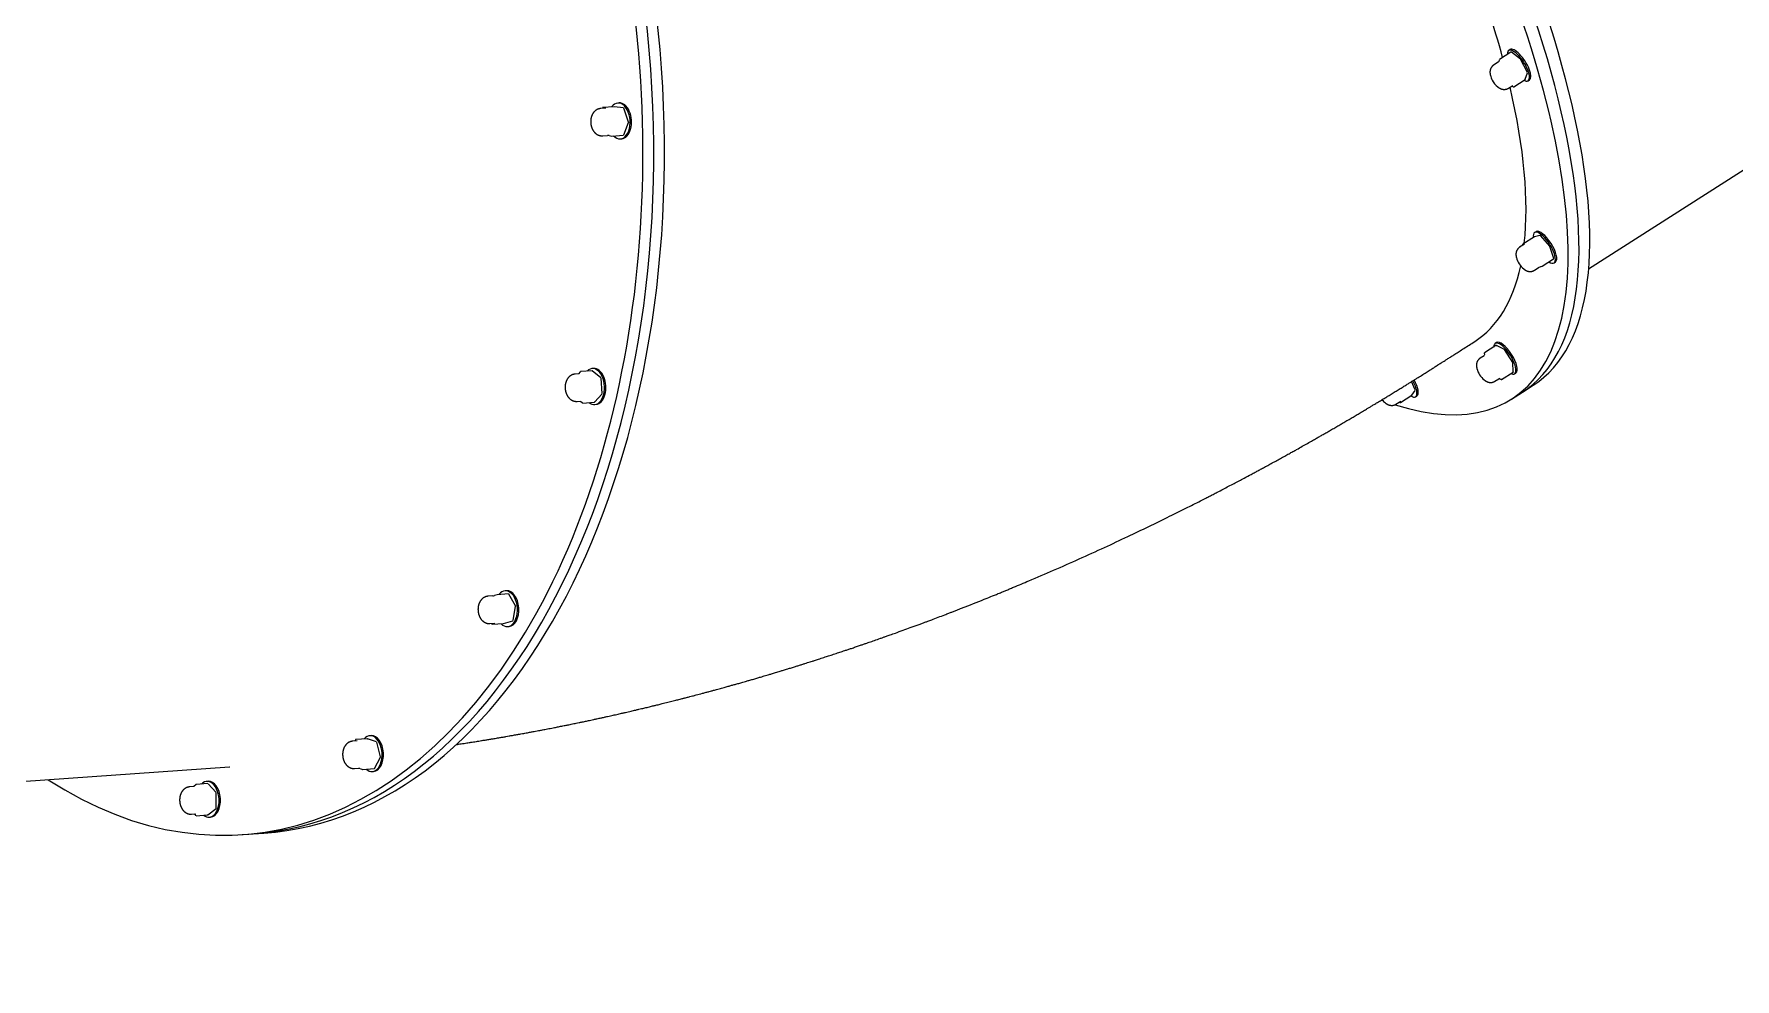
# Model space of a CAD drawing. Header units: millimetres. Extents: x 246416442 to 246896683, y 7418963194 to 7419503218.
# Drawn here: x 246838458 to 246839453, y 7419442888 to 7419443440 of the extents above; entities that cross this region are included whole.
import ezdxf
from ezdxf.lldxf.tags import DXFTag

# ---------------------------------------------------------------- set-up
doc = ezdxf.new("R2010")
doc.units = ezdxf.units.MM
doc.layers.add('L-Hatch Boundary', color=1, linetype='Continuous')
doc.layers.add('L-X-E-PLAY', color=9, linetype='Continuous')
doc.layers.add('L-SUB-SOIL DRAINAGE', color=170, linetype='SUBSOIL', lineweight=20)
doc.styles.get("Standard").update_dxf_attribs({"font": 'arial.ttf'})
tags = doc.linetypes.add('SUBSOIL', pattern='A,12.7,-5.08,["SSD",Standard,S=2.54,R=0,X=-2.54,Y=-1.27],-6.35', length=24.13).pattern_tags.tags
tags[6] = DXFTag(74, 10)

# ---------------------------------------------------------------- blocks, each defined once
blk = doc.blocks.new('Kubus Triple - Moduplay')
at = {"layer": 'L-X-E-PLAY', "lineweight": 25}
for p, q in [((-137852.89, -699450.94), (-137855.75, -699450.65)), ((-137854.8, -699450.38), (-137855, -699450.72)), ((-137847.88, -699450.94), (-137854.56, -699450.26)), ((-137842.53, -699452.62), (-137847.83, -699450.95)), ((-137844.58, -699449.26), (-137845.37, -699449.18)), ((-137841.08, -699461.24), (-137842.36, -699452.82)), ((-137845.13, -699468.16), (-137841.11, -699461.41)), ((-137857.35, -699466.57), (-137854.49, -699466.85)), ((-137853.58, -699467.13), (-137852.1, -699467.6)), ((-137852.05, -699467.61), (-137845.37, -699468.28)), ((-137847.48, -699470.08), (-137846.69, -699470.16)), ((-137302.44, -699641.2), (-136949.26, -699492.79)), ((-137333.13, -699511.87), (-137333.64, -699512.8)), ((-137325.68, -699508.68), (-137333.01, -699511.76)), ((-137325.92, -699507.07), (-137326.78, -699507.44)), ((-137320.89, -699513.59), (-137325.4, -699508.74)), ((-137334.1, -699513.22), (-137336.91, -699514.4)), ((-137318.19, -699521.99), (-137320.84, -699513.69)), ((-137320.06, -699525.63), (-137318.2, -699522.18)), ((-137330.71, -699529.16), (-137327.9, -699527.97)), ((-137328.35, -699528.16), (-137327.79, -699528.76)), ((-137327.51, -699528.82), (-137320.18, -699525.74)), ((-137318.65, -699526.8), (-137317.78, -699526.43)), ((-137894.64, -699601.42), (-137896.9, -699601.19)), ((-137893.74, -699600.37), (-137895.03, -699601.38)), ((-137886.87, -699601), (-137893.56, -699600.32)), ((-137882.42, -699605.98), (-137886.71, -699601.08)), ((-137885.74, -699599.8), (-137886.52, -699599.73)), ((-137883.24, -699615.07), (-137882.36, -699606.17)), ((-137898.5, -699617.11), (-137896.25, -699617.34)), ((-137896.62, -699617.3), (-137895.52, -699618.55)), ((-137895.36, -699618.63), (-137888.67, -699619.31)), ((-137888.63, -699620.62), (-137887.85, -699620.7)), ((-137888.5, -699619.26), (-137883.33, -699615.24)), ((-137336.89, -699620.62), (-137340.04, -699621.95)), ((-137337.98, -699620.78), (-137337.94, -699621.07)), ((-137330.5, -699617.44), (-137337.83, -699620.52)), ((-137327.13, -699617.15), (-137330.42, -699617.42)), ((-137329.05, -699614.62), (-137329.91, -699614.98)), ((-137322.55, -699624.35), (-137326.89, -699617.26)), ((-137328.95, -699635.14), (-137321.62, -699632.06)), ((-137321.47, -699631.8), (-137322.52, -699624.44)), ((-137333.84, -699636.7), (-137330.69, -699635.37)), ((-137329.95, -699635.24), (-137329.03, -699635.16)), ((-137321.78, -699634.34), (-137320.91, -699633.98)), ((-137371.35, -699680.95), (-137373.83, -699681.99)), ((-137370.94, -699679.61), (-137371.06, -699680.49)), ((-137363.46, -699676.33), (-137370.79, -699679.41)), ((-137362.84, -699674.66), (-137363.7, -699675.02)), ((-137358.98, -699679.29), (-137363.22, -699676.36)), ((-137355.38, -699687.63), (-137358.9, -699679.4)), ((-137414.38, -699693.82), (-137415.74, -699688.67)), ((-137356.09, -699693.05), (-137355.37, -699687.76)), ((-137426.93, -699700.13), (-137423.83, -699698.83)), ((-137424.77, -699699.22), (-137424.52, -699699.54)), ((-137424.23, -699699.62), (-137416.9, -699696.54)), ((-137416.82, -699696.48), (-137414.44, -699694.06)), ((-137414.86, -699697.77), (-137414, -699697.41)), ((-137367.63, -699696.74), (-137365.15, -699695.7)), ((-137364.55, -699695.79), (-137363.81, -699696.31)), ((-137363.57, -699696.33), (-137356.24, -699693.25)), ((-137355.56, -699694.38), (-137354.7, -699694.02)), ((-137359.77, -699708.68), (-137352.87, -699705.78)), ((-137352.87, -699705.78), (-137345.98, -699702.88)), ((-137966.34, -699720.89), (-137969.18, -699720.6)), ((-137963.88, -699720.61), (-137965.41, -699720.79)), ((-137957.14, -699721.28), (-137963.82, -699720.61)), ((-137958.02, -699719.21), (-137958.81, -699719.13)), ((-137954.3, -699728.82), (-137956.93, -699721.45)), ((-137957.2, -699737.02), (-137954.3, -699728.99)), ((-137970.79, -699736.52), (-137967.95, -699736.81)), ((-137970.02, -699736.6), (-137969.88, -699737)), ((-137969.67, -699737.17), (-137962.98, -699737.84)), ((-137962.92, -699737.84), (-137957.4, -699737.19)), ((-137960.92, -699740.03), (-137960.13, -699740.11)), ((-138400.84, -699766.47), (-138135.21, -699793.3)), ((-138058.99, -699790.96), (-138061.59, -699790.7)), ((-138059.92, -699790.1), (-138060.46, -699790.81)), ((-138053.01, -699790.68), (-138059.7, -699790)), ((-138047.87, -699793.5), (-138052.92, -699790.71)), ((-138050.43, -699789.31), (-138051.22, -699789.23)), ((-138157.71, -699801.05), (-138160.07, -699800.81)), ((-138156.17, -699800.11), (-138157.67, -699800.93)), ((-138149.34, -699800.76), (-138156.02, -699800.09)), ((-138148.91, -699799.43), (-138149.69, -699799.35)), ((-138145.36, -699806.7), (-138149.15, -699800.87)), ((-138047.18, -699802.44), (-138047.74, -699793.71)), ((-138146.9, -699815.64), (-138145.32, -699806.88)), ((-138063.2, -699806.62), (-138060.6, -699806.88)), ((-138060.11, -699807.16), (-138058.71, -699807.94)), ((-138058.61, -699807.97), (-138051.93, -699808.64)), ((-138053.33, -699810.13), (-138052.54, -699810.21)), ((-138051.7, -699808.54), (-138047.23, -699802.61)), ((-138161.67, -699816.73), (-138159.32, -699816.97)), ((-138160.14, -699816.88), (-138159.42, -699818)), ((-138159.23, -699818.11), (-138152.55, -699818.78)), ((-138152.4, -699818.76), (-138147.03, -699815.82)), ((-138151.8, -699820.24), (-138151.02, -699820.32)), ((-138134.51, -699833.57), (-138128.22, -699834.21)), ((-138128.22, -699834.21), (-138121.92, -699834.85))]:
    blk.add_line(p, q, dxfattribs=at)
for centre, radius, start, end in [((-137854.59, -699450.51), 0.25, 84.23152, 149.26861), ((-137847.9, -699451.19), 0.25, 72.50876, 84.23152), ((-137842.61, -699452.85), 0.25, 8.63884, 72.50876), ((-137841.33, -699461.28), 0.25, 329.26861, 8.63884), ((-137862.7, -699496.89), 31.12, 72.95984, 74.84334), ((-137852.03, -699467.36), 0.25, 252.50876, 264.23152), ((-137845.34, -699468.03), 0.25, 264.23152, 329.26861), ((-137334.47, -699512.35), 0.943, 292.8301, 331.96246), ((-137332.91, -699511.99), 0.25, 112.79235, 151.70611), ((-137325.58, -699508.91), 0.25, 42.85554, 112.79235), ((-137327.2, -699519), 12.65, 184.22817, 197.72858), ((-137327.2, -699519), 12.65, 197.72858, 221.35653), ((-137321.08, -699513.76), 0.25, 17.72858, 42.85554), ((-137318.42, -699522.06), 0.25, 331.70611, 17.72858), ((-137327.61, -699528.59), 0.25, 222.85554, 292.79235), ((-137320.28, -699525.51), 0.25, 292.79235, 331.70611), ((-137895.44, -699607.48), 6.11, 82.47613, 82.53484), ((-137893.58, -699600.57), 0.25, 84.23152, 127.84236), ((-137886.9, -699601.25), 0.25, 41.21599, 84.23152), ((-137882.61, -699606.14), 0.25, 354.38968, 41.21599), ((-137895.33, -699618.38), 0.25, 221.21599, 264.23152), ((-137888.65, -699619.06), 0.25, 264.23152, 307.84236), ((-137883.49, -699615.05), 0.25, 307.84236, 354.38968), ((-137337.73, -699620.75), 0.25, 112.79235, 188.09549), ((-137330.4, -699617.67), 0.25, 94.74855, 112.79235), ((-137327.11, -699617.4), 0.25, 31.50318, 94.74855), ((-137330.33, -699626.54), 12.65, 184.22817, 221.35653), ((-137322.77, -699624.48), 0.25, 8.09549, 31.50318), ((-137321.72, -699631.83), 0.25, 292.79235, 8.09549), ((-137330.41, -699636.02), 0.703, 99.41286, 113.51055), ((-137329.2, -699642.24), 7.04, 96.07407, 100.84832), ((-137329.05, -699634.91), 0.25, 274.74855, 292.79235), ((-137371.7, -699680.4), 0.644, 301.91885, 352.25008), ((-137370.15, -699684.32), 3.58, 109.65183, 109.73253), ((-137370.69, -699679.64), 0.25, 112.79235, 172.24975), ((-137363.36, -699676.56), 0.25, 55.24834, 112.79235), ((-137359.13, -699679.5), 0.25, 23.12114, 55.24834), ((-137364.11, -699686.58), 12.65, 184.22817, 221.35653), ((-137355.61, -699687.73), 0.25, 352.24975, 23.12114), ((-137423.41, -699689.98), 12.65, 209.20563, 221.35653), ((-137424.33, -699699.39), 0.25, 218.46238, 292.79235), ((-137424.93, -699696.27), 2.79, 293.184, 293.26463), ((-137416.99, -699696.31), 0.25, 292.79235, 315.53445), ((-137414.62, -699693.88), 0.25, 315.53445, 14.83571), ((-137364.95, -699696.37), 0.7, 54.65231, 107.01123), ((-137360.43, -699689.79), 7.27, 235.53543, 235.61978), ((-137363.66, -699696.1), 0.25, 235.24834, 292.79235), ((-137356.33, -699693.02), 0.25, 292.79235, 352.24975), ((-137968.62, -699691.64), 29.32, 274.33413, 276.28064), ((-137963.85, -699720.85), 0.25, 84.23152, 96.77438), ((-137957.16, -699721.53), 0.25, 19.60606, 84.23152), ((-137954.53, -699728.91), 0.25, 340.17238, 19.60606), ((-137969.64, -699736.92), 0.25, 199.60606, 264.23152), ((-137962.95, -699737.59), 0.25, 264.23152, 276.77438), ((-137957.43, -699736.94), 0.25, 276.77438, 340.17238), ((-138059.72, -699790.25), 0.25, 84.23152, 142.97891), ((-138053.04, -699790.92), 0.25, 60.97926, 84.23152), ((-138160.98, -699794.78), 6.99, 296.49199, 298.30042), ((-138156.05, -699800.33), 0.25, 84.23152, 118.64449), ((-138149.36, -699801.01), 0.25, 33.08471, 84.23152), ((-138047.99, -699793.72), 0.25, 3.715, 60.97926), ((-138145.57, -699806.84), 0.25, 349.78206, 33.08471), ((-138066.33, -699818.63), 13.04, 61.55848, 64.34633), ((-138058.59, -699807.72), 0.25, 240.97926, 264.23152), ((-138051.9, -699808.39), 0.25, 264.23152, 322.97891), ((-138047.43, -699802.46), 0.25, 322.97891, 3.715), ((-138159.21, -699817.86), 0.25, 213.08471, 264.23152), ((-138158.73, -699811.98), 5.02, 263.2414, 263.35155), ((-138152.52, -699818.54), 0.25, 264.23152, 298.64449), ((-138147.15, -699815.6), 0.25, 298.64449, 349.78206)]:
    blk.add_arc(centre, radius, start, end, dxfattribs=at)
for centre, major_axis, ratio, start_param, end_param in [((-137519.45, -699309.35), (-166.58, 396.42), 0.353553, 3.141593, 6.283185), ((-137519.45, -699309.35), (-166.58, 396.42), 0.353553, 3.141593, 6.283185), ((-137512.55, -699306.46), (-166.58, 396.42), 0.353553, 3.141593, 6.283185), ((-137526.35, -699312.25), (-166.58, 396.42), 0.353553, 2.741681, 6.283185), ((-138091.29, -699405.75), (43.22, 427.82), 0.612372, 2.706846, 6.283185), ((-138085, -699406.39), (43.22, 427.82), 0.612372, 3.141593, 6.283185), ((-138085, -699406.39), (43.22, 427.82), 0.612372, 3.141593, 6.283185), ((-138078.71, -699407.02), (43.22, 427.82), 0.612372, 3.141593, 6.283185), ((-137526.35, -699312.25), (151.08, -359.55), 0.353553, 0.845111, 1.208683), ((-137846.43, -699459.63), (-1.06, -10.45), 0.612372, 6.283182, 10.051875), ((-137845.64, -699459.71), (-1.06, -10.45), 0.612372, 6.283182, 9.424775), ((-137846.43, -699459.63), (-1.06, -10.45), 0.612372, 5.656089, 6.283182), ((-137322.71, -699517.12), (4.07, -9.68), 0.353553, 0, 3.695417), ((-137321.85, -699516.75), (4.07, -9.68), 0.353553, 0, 3.141596), ((-137336.87, -699523.07), (-2.27, 5.39), 0.353553, 0.811085, 0.812764), ((-137526.35, -699312.25), (151.08, -359.55), 0.353553, 0.412887, 0.785465), ((-137336.87, -699523.07), (-2.27, 5.39), 0.353553, -3.953722, -3.952677), ((-137322.71, -699517.12), (4.07, -9.68), 0.353553, 5.729361, 6.283185), ((-137887.58, -699610.17), (-1.06, -10.45), 0.612372, 0, 3.644718), ((-137886.79, -699610.25), (-1.06, -10.45), 0.612372, 6.283182, 9.424778), ((-137887.58, -699610.17), (-1.06, -10.45), 0.612372, 5.78006, 6.283185), ((-137325.84, -699624.66), (4.07, -9.68), 0.353553, 0.000004, 3.775337), ((-137324.98, -699624.3), (4.07, -9.68), 0.353553, 0.000004, 3.141593), ((-137340, -699630.61), (-2.27, 5.39), 0.353553, 0.811085, 0.813555), ((-137526.35, -699312.25), (151.08, -359.55), 0.353553, 0, 0.343277), ((-137325.84, -699624.66), (4.07, -9.68), 0.353553, 5.649441, 6.283189), ((-137359.63, -699684.7), (4.07, -9.68), 0.353553, 0, 3.644933), ((-137358.77, -699684.34), (4.07, -9.68), 0.353553, 0.000003, 3.141593), ((-137418.93, -699688.09), (4.07, -9.68), 0.353553, 0.000004, 1.400044), ((-137418.07, -699687.73), (4.07, -9.68), 0.353553, 0.000004, 1.39904), ((-137373.79, -699690.65), (-2.27, 5.39), 0.353553, 0.811085, 0.813235), ((-137526.35, -699312.25), (-166.58, 396.42), 0.353553, -3.579019, -3.575461), ((-137433.09, -699694.04), (-2.27, 5.39), 0.353553, -3.95506, -3.952677), ((-137418.93, -699688.09), (4.07, -9.68), 0.353553, 5.667542, 6.283189), ((-137373.79, -699690.65), (-2.27, 5.39), 0.353553, -3.955161, -3.952677), ((-137359.63, -699684.7), (4.07, -9.68), 0.353553, 5.779845, 6.283185), ((-137959.86, -699729.58), (-1.06, -10.45), 0.612372, 6.283182, 10.046847), ((-137959.07, -699729.66), (-1.06, -10.45), 0.612372, 0, 3.14159), ((-137959.86, -699729.58), (-1.06, -10.45), 0.612372, 5.661116, 6.283182), ((-138052.27, -699799.68), (-1.06, -10.45), 0.612372, 6.283182, 9.987052), ((-138051.49, -699799.76), (-1.06, -10.45), 0.612372, 0, 3.14159), ((-138150.75, -699809.79), (-1.06, -10.45), 0.612372, 0, 3.658625), ((-138149.96, -699809.87), (-1.06, -10.45), 0.612372, 0, 3.14159), ((-138096.01, -699405.27), (39.2, 388.03), 0.612372, 3.141593, 3.142876), ((-138052.27, -699799.68), (-1.06, -10.45), 0.612372, 5.720912, 6.283182), ((-138150.75, -699809.79), (-1.06, -10.45), 0.612372, 5.766153, 6.283185)]:
    blk.add_ellipse(centre, major_axis=major_axis, ratio=ratio, start_param=start_param, end_param=end_param, dxfattribs=at)
for points, knots in [([(-137855.75, -699450.65), (-137855.81, -699450.64), (-137855.93, -699450.63), (-137856.14, -699450.62), (-137856.36, -699450.62), (-137856.58, -699450.62), (-137856.8, -699450.64), (-137857.02, -699450.67), (-137857.24, -699450.7), (-137857.46, -699450.74), (-137857.68, -699450.79), (-137857.9, -699450.85), (-137858.11, -699450.92), (-137858.32, -699451), (-137858.53, -699451.08), (-137858.74, -699451.18), (-137858.94, -699451.28), (-137859.14, -699451.39), (-137859.34, -699451.51), (-137859.54, -699451.63), (-137859.73, -699451.77), (-137859.92, -699451.91), (-137860.1, -699452.06), (-137860.28, -699452.22), (-137860.46, -699452.39), (-137860.63, -699452.56), (-137860.8, -699452.75), (-137860.97, -699452.94), (-137861.12, -699453.13), (-137861.28, -699453.34), (-137861.43, -699453.55), (-137861.57, -699453.77), (-137861.7, -699453.99), (-137861.83, -699454.22), (-137861.96, -699454.45), (-137862.08, -699454.69), (-137862.19, -699454.93), (-137862.29, -699455.18), (-137862.39, -699455.43), (-137862.48, -699455.69), (-137862.56, -699455.95), (-137862.64, -699456.21), (-137862.71, -699456.47), (-137862.77, -699456.73), (-137862.83, -699457), (-137862.87, -699457.27), (-137862.92, -699457.53), (-137862.95, -699457.8), (-137862.98, -699458.08), (-137863, -699458.35), (-137863.01, -699458.62), (-137863.02, -699458.89), (-137863.02, -699459.16), (-137863.01, -699459.44), (-137863, -699459.71), (-137862.97, -699459.98), (-137862.95, -699460.25), (-137862.91, -699460.52), (-137862.86, -699460.79), (-137862.81, -699461.05), (-137862.75, -699461.32), (-137862.68, -699461.58), (-137862.61, -699461.84), (-137862.52, -699462.1), (-137862.43, -699462.35), (-137862.34, -699462.6), (-137862.23, -699462.84), (-137862.11, -699463.08), (-137861.99, -699463.31), (-137861.87, -699463.54), (-137861.73, -699463.76), (-137861.59, -699463.97), (-137861.44, -699464.18), (-137861.29, -699464.38), (-137861.13, -699464.57), (-137860.96, -699464.75), (-137860.79, -699464.92), (-137860.61, -699465.09), (-137860.43, -699465.25), (-137860.25, -699465.4), (-137860.06, -699465.54), (-137859.86, -699465.67), (-137859.67, -699465.8), (-137859.46, -699465.91), (-137859.26, -699466.02), (-137859.05, -699466.11), (-137858.84, -699466.2), (-137858.63, -699466.28), (-137858.41, -699466.35), (-137858.2, -699466.41), (-137857.98, -699466.47), (-137857.76, -699466.51), (-137857.55, -699466.54), (-137857.42, -699466.56), (-137857.35, -699466.57)], [0, 0, 0, 0, 0.007567, 0.017471, 0.027367, 0.03726, 0.047154, 0.057054, 0.066966, 0.076894, 0.086845, 0.096823, 0.106834, 0.116884, 0.126978, 0.137123, 0.147324, 0.157588, 0.16792, 0.178326, 0.18881, 0.199378, 0.210033, 0.220778, 0.231614, 0.242542, 0.25356, 0.264666, 0.275854, 0.287117, 0.298448, 0.309838, 0.321275, 0.332751, 0.344253, 0.355774, 0.367303, 0.378831, 0.390353, 0.401865, 0.413364, 0.42485, 0.436321, 0.447779, 0.459225, 0.470663, 0.482094, 0.493523, 0.504953, 0.516388, 0.527831, 0.539286, 0.550756, 0.562246, 0.573758, 0.585296, 0.596862, 0.608457, 0.620082, 0.631735, 0.643415, 0.655117, 0.666837, 0.678565, 0.690292, 0.702005, 0.713695, 0.725347, 0.73695, 0.748493, 0.759965, 0.771357, 0.782661, 0.793873, 0.804989, 0.816009, 0.826932, 0.83776, 0.848496, 0.859144, 0.869707, 0.88019, 0.8906, 0.900939, 0.911215, 0.921431, 0.931594, 0.941709, 0.951779, 0.961811, 0.971809, 0.981779, 0.991724, 1, 1, 1, 1]), ([(-137336.91, -699514.41), (-137336.95, -699514.42), (-137337.05, -699514.46), (-137337.21, -699514.54), (-137337.38, -699514.63), (-137337.56, -699514.74), (-137337.72, -699514.85), (-137337.88, -699514.96), (-137338.04, -699515.09), (-137338.19, -699515.22), (-137338.34, -699515.35), (-137338.47, -699515.49), (-137338.61, -699515.64), (-137338.73, -699515.79), (-137338.85, -699515.95), (-137338.96, -699516.11), (-137339.07, -699516.28), (-137339.17, -699516.45), (-137339.26, -699516.63), (-137339.34, -699516.81), (-137339.42, -699516.99), (-137339.49, -699517.18), (-137339.56, -699517.38), (-137339.62, -699517.57), (-137339.67, -699517.78), (-137339.72, -699517.99), (-137339.75, -699518.2), (-137339.79, -699518.42), (-137339.81, -699518.65), (-137339.83, -699518.88), (-137339.84, -699519.12), (-137339.84, -699519.37), (-137339.83, -699519.63), (-137339.82, -699519.82), (-137339.82, -699519.92), (-137339.81, -699519.94)], [0, 0, 0, 0, 0.017712, 0.046644, 0.075504, 0.104302, 0.13305, 0.161762, 0.19045, 0.219128, 0.24781, 0.276512, 0.305251, 0.334048, 0.362923, 0.391901, 0.421011, 0.450285, 0.479762, 0.509486, 0.53951, 0.569893, 0.600709, 0.632036, 0.66397, 0.696611, 0.730069, 0.764454, 0.799864, 0.836364, 0.87396, 0.912566, 0.95198, 0.991898, 1, 1, 1, 1]), ([(-137336.7, -699527.36), (-137336.65, -699527.41), (-137336.55, -699527.53), (-137336.37, -699527.71), (-137336.18, -699527.9), (-137335.99, -699528.07), (-137335.8, -699528.23), (-137335.62, -699528.38), (-137335.44, -699528.51), (-137335.26, -699528.63), (-137335.08, -699528.75), (-137334.9, -699528.85), (-137334.72, -699528.95), (-137334.54, -699529.04), (-137334.35, -699529.12), (-137334.16, -699529.2), (-137333.96, -699529.27), (-137333.75, -699529.33), (-137333.54, -699529.39), (-137333.33, -699529.43), (-137333.12, -699529.46), (-137332.91, -699529.49), (-137332.7, -699529.5), (-137332.49, -699529.51), (-137332.28, -699529.51), (-137332.08, -699529.49), (-137331.87, -699529.47), (-137331.67, -699529.44), (-137331.47, -699529.4), (-137331.27, -699529.35), (-137331.08, -699529.29), (-137330.89, -699529.23), (-137330.78, -699529.18), (-137330.71, -699529.16)], [0, 0, 0, 0, 0.032528, 0.07409, 0.115949, 0.157589, 0.194222, 0.229842, 0.264441, 0.298076, 0.330834, 0.362817, 0.394125, 0.424852, 0.455081, 0.484885, 0.517596, 0.549912, 0.581813, 0.61335, 0.644565, 0.675493, 0.706164, 0.736601, 0.766826, 0.796857, 0.82671, 0.856401, 0.885944, 0.915351, 0.944636, 0.973811, 1, 1, 1, 1]), ([(-137896.9, -699601.19), (-137896.93, -699601.19), (-137897.03, -699601.18), (-137897.22, -699601.17), (-137897.44, -699601.16), (-137897.66, -699601.16), (-137897.88, -699601.18), (-137898.1, -699601.2), (-137898.32, -699601.23), (-137898.54, -699601.27), (-137898.76, -699601.32), (-137898.98, -699601.37), (-137899.19, -699601.44), (-137899.4, -699601.51), (-137899.61, -699601.6), (-137899.82, -699601.69), (-137900.03, -699601.79), (-137900.23, -699601.89), (-137900.43, -699602.01), (-137900.62, -699602.13), (-137900.82, -699602.27), (-137901.01, -699602.41), (-137901.19, -699602.55), (-137901.38, -699602.71), (-137901.55, -699602.88), (-137901.73, -699603.05), (-137901.9, -699603.23), (-137902.06, -699603.41), (-137902.22, -699603.61), (-137902.38, -699603.81), (-137902.53, -699604.02), (-137902.67, -699604.24), (-137902.81, -699604.46), (-137902.94, -699604.68), (-137903.07, -699604.92), (-137903.19, -699605.15), (-137903.3, -699605.4), (-137903.41, -699605.64), (-137903.51, -699605.89), (-137903.6, -699606.15), (-137903.68, -699606.4), (-137903.76, -699606.66), (-137903.84, -699606.92), (-137903.9, -699607.19), (-137903.96, -699607.45), (-137904.01, -699607.72), (-137904.05, -699607.99), (-137904.09, -699608.26), (-137904.12, -699608.53), (-137904.14, -699608.8), (-137904.16, -699609.07), (-137904.17, -699609.34), (-137904.17, -699609.62), (-137904.17, -699609.89), (-137904.15, -699610.16), (-137904.13, -699610.43), (-137904.11, -699610.7), (-137904.07, -699610.97), (-137904.03, -699611.24), (-137903.98, -699611.51), (-137903.92, -699611.77), (-137903.86, -699612.04), (-137903.79, -699612.3), (-137903.7, -699612.55), (-137903.62, -699612.81), (-137903.52, -699613.06), (-137903.42, -699613.3), (-137903.3, -699613.54), (-137903.19, -699613.78), (-137903.06, -699614.01), (-137902.93, -699614.23), (-137902.79, -699614.44), (-137902.64, -699614.65), (-137902.49, -699614.85), (-137902.33, -699615.05), (-137902.17, -699615.23), (-137902, -699615.41), (-137901.82, -699615.58), (-137901.64, -699615.74), (-137901.46, -699615.89), (-137901.27, -699616.04), (-137901.08, -699616.17), (-137900.88, -699616.3), (-137900.68, -699616.42), (-137900.48, -699616.53), (-137900.27, -699616.63), (-137900.06, -699616.72), (-137899.85, -699616.8), (-137899.64, -699616.87), (-137899.42, -699616.94), (-137899.2, -699616.99), (-137898.98, -699617.04), (-137898.76, -699617.08), (-137898.6, -699617.1), (-137898.52, -699617.11), (-137898.5, -699617.11)], [0, 0, 0, 0, 0.004276, 0.014184, 0.024082, 0.033975, 0.043867, 0.053764, 0.063671, 0.073593, 0.083535, 0.093503, 0.103502, 0.113538, 0.123616, 0.133743, 0.143925, 0.154167, 0.164475, 0.174855, 0.185312, 0.195851, 0.206476, 0.21719, 0.227995, 0.238892, 0.24988, 0.260957, 0.272117, 0.283356, 0.294665, 0.306035, 0.317458, 0.328921, 0.340415, 0.351931, 0.363457, 0.374986, 0.38651, 0.398025, 0.409529, 0.421018, 0.432494, 0.443956, 0.455405, 0.466845, 0.478277, 0.489706, 0.501135, 0.512567, 0.524007, 0.535457, 0.546921, 0.558403, 0.569907, 0.581436, 0.592992, 0.604577, 0.616191, 0.627834, 0.639505, 0.6512, 0.662914, 0.674641, 0.686368, 0.698087, 0.709785, 0.721451, 0.733072, 0.744635, 0.756132, 0.76755, 0.778884, 0.790127, 0.801275, 0.812326, 0.823281, 0.83414, 0.844906, 0.855582, 0.866173, 0.876682, 0.887115, 0.897477, 0.907773, 0.918008, 0.928188, 0.938317, 0.948402, 0.958445, 0.968454, 0.978432, 0.988385, 0.998316, 1, 1, 1, 1]), ([(-137340.04, -699621.95), (-137340.06, -699621.96), (-137340.14, -699621.99), (-137340.28, -699622.06), (-137340.46, -699622.15), (-137340.63, -699622.25), (-137340.8, -699622.35), (-137340.96, -699622.47), (-137341.12, -699622.59), (-137341.27, -699622.72), (-137341.42, -699622.85), (-137341.56, -699622.99), (-137341.69, -699623.14), (-137341.82, -699623.29), (-137341.94, -699623.44), (-137342.05, -699623.6), (-137342.16, -699623.77), (-137342.26, -699623.94), (-137342.36, -699624.11), (-137342.45, -699624.29), (-137342.53, -699624.48), (-137342.6, -699624.66), (-137342.67, -699624.86), (-137342.73, -699625.05), (-137342.78, -699625.25), (-137342.83, -699625.46), (-137342.87, -699625.67), (-137342.91, -699625.89), (-137342.93, -699626.12), (-137342.95, -699626.35), (-137342.97, -699626.59), (-137342.97, -699626.84), (-137342.97, -699627.09), (-137342.96, -699627.31), (-137342.95, -699627.44), (-137342.94, -699627.49)], [0, 0, 0, 0, 0.008046, 0.036984, 0.065847, 0.094644, 0.123389, 0.152092, 0.180767, 0.209427, 0.238086, 0.26676, 0.295465, 0.324221, 0.353047, 0.381969, 0.411011, 0.440207, 0.469591, 0.499207, 0.529104, 0.559339, 0.589981, 0.621106, 0.652805, 0.685175, 0.718326, 0.752366, 0.7874, 0.823507, 0.860717, 0.898976, 0.938123, 0.977884, 1, 1, 1, 1]), ([(-137339.83, -699634.9), (-137339.8, -699634.93), (-137339.72, -699635.03), (-137339.56, -699635.19), (-137339.37, -699635.38), (-137339.18, -699635.56), (-137339, -699635.72), (-137338.82, -699635.87), (-137338.64, -699636.01), (-137338.46, -699636.13), (-137338.28, -699636.25), (-137338.1, -699636.36), (-137337.92, -699636.46), (-137337.73, -699636.55), (-137337.55, -699636.64), (-137337.36, -699636.72), (-137337.16, -699636.79), (-137336.95, -699636.86), (-137336.74, -699636.91), (-137336.53, -699636.96), (-137336.32, -699637), (-137336.11, -699637.03), (-137335.9, -699637.04), (-137335.69, -699637.05), (-137335.48, -699637.05), (-137335.28, -699637.04), (-137335.07, -699637.02), (-137334.87, -699637), (-137334.66, -699636.96), (-137334.47, -699636.91), (-137334.27, -699636.86), (-137334.08, -699636.79), (-137333.93, -699636.74), (-137333.86, -699636.71), (-137333.84, -699636.7)], [0, 0, 0, 0, 0.018596, 0.059992, 0.10181, 0.143578, 0.180573, 0.216581, 0.251561, 0.28555, 0.318627, 0.350891, 0.382443, 0.41338, 0.443789, 0.473747, 0.506637, 0.53911, 0.571148, 0.602805, 0.634128, 0.665153, 0.69591, 0.726427, 0.756725, 0.786823, 0.816738, 0.846485, 0.87608, 0.905536, 0.934864, 0.964079, 0.99319, 1, 1, 1, 1]), ([(-138002.34, -699802.91), (-138002.32, -699802.91), (-138001.85, -699802.92), (-138000.87, -699802.94), (-137999.32, -699802.97), (-137997.7, -699803.01), (-137996.12, -699803.03), (-137994.76, -699803.06), (-137993.43, -699803.08), (-137992.01, -699803.1), (-137990.48, -699803.12), (-137988.92, -699803.14), (-137987.18, -699803.16), (-137985.2, -699803.18), (-137983.34, -699803.19), (-137981.94, -699803.2), (-137980.89, -699803.21), (-137979.79, -699803.22), (-137978.47, -699803.22), (-137976.86, -699803.23), (-137974.95, -699803.23), (-137972.96, -699803.23), (-137971.22, -699803.23), (-137969.92, -699803.22), (-137968.8, -699803.22), (-137967.66, -699803.21), (-137966.46, -699803.21), (-137965.21, -699803.2), (-137963.81, -699803.19), (-137961.86, -699803.17), (-137959.94, -699803.15), (-137958.28, -699803.14), (-137957.16, -699803.12), (-137955.87, -699803.1), (-137954.34, -699803.08), (-137952.87, -699803.06), (-137951.56, -699803.04), (-137950.32, -699803.01), (-137948.87, -699802.99), (-137947.28, -699802.96), (-137945.64, -699802.92), (-137944.12, -699802.89), (-137942.35, -699802.84), (-137940.69, -699802.8), (-137938.95, -699802.76), (-137937.35, -699802.71), (-137935.65, -699802.66), (-137933.94, -699802.61), (-137932.45, -699802.57), (-137930.91, -699802.52), (-137929.26, -699802.46), (-137927.6, -699802.4), (-137926.08, -699802.35), (-137924.86, -699802.3), (-137923.65, -699802.25), (-137922.17, -699802.2), (-137920.47, -699802.13), (-137918.79, -699802.06), (-137917.34, -699802), (-137916.21, -699801.95), (-137915.2, -699801.9), (-137913.91, -699801.84), (-137912.33, -699801.77), (-137910.6, -699801.69), (-137909, -699801.61), (-137907.5, -699801.53), (-137906.04, -699801.46), (-137904.65, -699801.38), (-137903.14, -699801.3), (-137901.01, -699801.19), (-137898.37, -699801.04), (-137895.71, -699800.88), (-137893.6, -699800.75), (-137891.58, -699800.62), (-137889.7, -699800.51), (-137887.92, -699800.39), (-137886.55, -699800.3), (-137885.34, -699800.22), (-137884.29, -699800.15), (-137883.21, -699800.07), (-137882.04, -699799.99), (-137880.76, -699799.9), (-137879.37, -699799.8), (-137877.81, -699799.69), (-137876.15, -699799.56), (-137874.53, -699799.44), (-137872.92, -699799.32), (-137871.47, -699799.21), (-137870.06, -699799.1), (-137868.8, -699799), (-137867.63, -699798.9), (-137866.7, -699798.83), (-137865.82, -699798.76), (-137864.56, -699798.65), (-137862.99, -699798.52), (-137861.06, -699798.36), (-137858.55, -699798.14), (-137855.83, -699797.9), (-137853.19, -699797.66), (-137851.39, -699797.49), (-137850.03, -699797.37), (-137849.01, -699797.27), (-137848.01, -699797.17), (-137846.74, -699797.05), (-137845.3, -699796.91), (-137843.77, -699796.76), (-137842.37, -699796.62), (-137841, -699796.49), (-137839.47, -699796.33), (-137837.68, -699796.15), (-137835.59, -699795.93), (-137833.74, -699795.74), (-137832.17, -699795.57), (-137830.78, -699795.42), (-137829.13, -699795.24), (-137827.17, -699795.03), (-137824.88, -699794.77), (-137822.56, -699794.51), (-137820.46, -699794.27), (-137818.72, -699794.07), (-137817.15, -699793.88), (-137815.43, -699793.68), (-137813.82, -699793.48), (-137812.34, -699793.3), (-137811.07, -699793.15), (-137809.7, -699792.98), (-137808.11, -699792.78), (-137806.11, -699792.53), (-137803.86, -699792.25), (-137801.45, -699791.94), (-137799.19, -699791.64), (-137797.05, -699791.36), (-137795.13, -699791.1), (-137793.35, -699790.86), (-137791.69, -699790.64), (-137790.15, -699790.43), (-137788.9, -699790.25), (-137787.85, -699790.11), (-137786.85, -699789.97), (-137785.61, -699789.79), (-137784.16, -699789.59), (-137782.56, -699789.36), (-137781.04, -699789.14), (-137779.57, -699788.93), (-137778.15, -699788.72), (-137776.62, -699788.5), (-137775.05, -699788.27), (-137773.47, -699788.03), (-137771.99, -699787.81), (-137770.55, -699787.59), (-137768.88, -699787.33), (-137767.04, -699787.05), (-137764.88, -699786.72), (-137762.53, -699786.35), (-137760.17, -699785.97), (-137758.04, -699785.63), (-137756.1, -699785.32), (-137753.77, -699784.94), (-137750.81, -699784.45), (-137747.87, -699783.96), (-137745.42, -699783.54), (-137743.44, -699783.2), (-137741.04, -699782.79), (-137737.62, -699782.2), (-137733.52, -699781.47), (-137729.66, -699780.77), (-137726.56, -699780.21), (-137724.21, -699779.77), (-137722.02, -699779.37), (-137720.06, -699779), (-137718.03, -699778.62), (-137714, -699777.85), (-137709.71, -699777.02), (-137705.59, -699776.2), (-137703.46, -699775.78), (-137701.53, -699775.39), (-137699.55, -699774.99), (-137697.48, -699774.57), (-137691.58, -699773.36), (-137684.81, -699771.93), (-137678.01, -699770.45), (-137674.81, -699769.75), (-137672.43, -699769.22), (-137670.11, -699768.71), (-137667.84, -699768.19), (-137663.12, -699767.13), (-137654.04, -699765.03), (-137640.52, -699761.8), (-137624.86, -699757.88), (-137609.51, -699753.86), (-137595.06, -699749.92), (-137581.55, -699746.11), (-137569.45, -699742.58), (-137558.63, -699739.34), (-137551.08, -699737.02), (-137546.11, -699735.47), (-137543.5, -699734.65), (-137541.11, -699733.91), (-137538.26, -699733), (-137533.88, -699731.6), (-137528.23, -699729.78), (-137522.38, -699727.87), (-137517.93, -699726.4), (-137514.88, -699725.38), (-137512.51, -699724.58), (-137510.13, -699723.78), (-137507.53, -699722.9), (-137504.75, -699721.95), (-137501.85, -699720.96), (-137498.99, -699719.97), (-137496.19, -699719), (-137493.54, -699718.08), (-137491.04, -699717.2), (-137488.25, -699716.22), (-137484.1, -699714.75), (-137479.9, -699713.24), (-137476.23, -699711.91), (-137474.01, -699711.11), (-137471.85, -699710.32), (-137469.55, -699709.48), (-137467.1, -699708.58), (-137464.56, -699707.64), (-137462.01, -699706.69), (-137459.43, -699705.73), (-137456.84, -699704.75), (-137454.21, -699703.76), (-137451.61, -699702.78), (-137448.99, -699701.78), (-137446.39, -699700.78), (-137444.15, -699699.92), (-137442.22, -699699.18), (-137440.45, -699698.49), (-137438.39, -699697.69), (-137436.12, -699696.8), (-137433.77, -699695.88), (-137431.54, -699695), (-137429.19, -699694.07), (-137426.75, -699693.1), (-137424.18, -699692.08), (-137421.76, -699691.11), (-137419.51, -699690.2), (-137417.56, -699689.41), (-137415.79, -699688.69), (-137414.08, -699688), (-137411.89, -699687.11), (-137409.3, -699686.04), (-137406.48, -699684.88), (-137403.9, -699683.81), (-137401.85, -699682.96), (-137400.29, -699682.31), (-137399.27, -699681.88), (-137398.56, -699681.59), (-137397.99, -699681.35), (-137397.52, -699681.15), (-137397.04, -699680.95), (-137396.42, -699680.69), (-137395.46, -699680.29), (-137394.09, -699679.71), (-137392.34, -699678.97), (-137390.25, -699678.1), (-137387.88, -699677.1), (-137385.16, -699675.96), (-137382.21, -699674.72), (-137378.75, -699673.26), (-137376.62, -699672.37), (-137375.27, -699671.8)], [0, 0, 0, 0, 0.0000733, 0.0022815, 0.0047232, 0.0075363, 0.0100654, 0.0123142, 0.0140881, 0.0164376, 0.0191809, 0.0214276, 0.0239401, 0.0275474, 0.0309278, 0.0328679, 0.0342779, 0.0359985, 0.0381517, 0.0406137, 0.0437203, 0.047299, 0.0501785, 0.0520508, 0.0535724, 0.0555433, 0.0575164, 0.0593411, 0.0615093, 0.0642368, 0.0687071, 0.0706795, 0.072227, 0.0740686, 0.0768441, 0.079537, 0.0811484, 0.0831235, 0.0854505, 0.0880754, 0.0907751, 0.0932782, 0.0953455, 0.0992414, 0.101219, 0.1036581, 0.1069223, 0.1093589, 0.1118124, 0.1140683, 0.1166817, 0.1196893, 0.1220454, 0.1239201, 0.1256456, 0.1279476, 0.1307835, 0.1337294, 0.135997, 0.137689, 0.139106, 0.1408586, 0.1438327, 0.1466402, 0.1491199, 0.1514653, 0.1537907, 0.1560938, 0.1581018, 0.1610069, 0.1662373, 0.170673, 0.1736773, 0.1763144, 0.1803092, 0.1826328, 0.1848648, 0.1868059, 0.1883517, 0.1898942, 0.1919565, 0.1939427, 0.1959629, 0.1985784, 0.2013503, 0.203879, 0.2062993, 0.2090187, 0.2108246, 0.2130383, 0.214983, 0.2163779, 0.2174173, 0.2191636, 0.2224249, 0.2249061, 0.2283201, 0.2343588, 0.2378122, 0.240866, 0.2429441, 0.2442531, 0.2457447, 0.247679, 0.2503149, 0.2525707, 0.2549481, 0.2569809, 0.259061, 0.2622178, 0.2655277, 0.2689753, 0.2709856, 0.2730191, 0.2755689, 0.278836, 0.2823359, 0.2864193, 0.2898737, 0.2922859, 0.294678, 0.297348, 0.3004426, 0.3023558, 0.3043556, 0.3064963, 0.3088565, 0.3118999, 0.3159922, 0.3195339, 0.3233399, 0.3266977, 0.3296819, 0.3324712, 0.3351581, 0.3375583, 0.3397812, 0.3410859, 0.3425395, 0.3444796, 0.3469406, 0.3494069, 0.3520912, 0.3541679, 0.3564294, 0.3588202, 0.3614071, 0.3639133, 0.3661631, 0.3684337, 0.3709375, 0.3740175, 0.3772157, 0.3811475, 0.3851921, 0.3883832, 0.3912809, 0.3943662, 0.3994381, 0.4053229, 0.40833, 0.411026, 0.4147433, 0.4197303, 0.4272424, 0.4341677, 0.4380669, 0.4419287, 0.4453195, 0.4484347, 0.451259, 0.4549491, 0.4675475, 0.471594, 0.4745094, 0.4776558, 0.480762, 0.4838716, 0.4875156, 0.5087598, 0.5160072, 0.5197954, 0.5239593, 0.5272902, 0.5308032, 0.5347721, 0.5496887, 0.5739469, 0.5989891, 0.6241769, 0.6470087, 0.6678175, 0.6886101, 0.7047608, 0.7194549, 0.7247292, 0.7284984, 0.7319798, 0.7361182, 0.7421838, 0.7529371, 0.7631742, 0.7702085, 0.7742466, 0.7778264, 0.7815689, 0.7856852, 0.790269, 0.7949373, 0.7996148, 0.8040133, 0.8083554, 0.8123667, 0.8160203, 0.8217968, 0.8323147, 0.8362267, 0.8394805, 0.8429942, 0.8466541, 0.8505495, 0.8548104, 0.8589278, 0.8628135, 0.8672579, 0.871447, 0.8755212, 0.8797799, 0.884112, 0.8880898, 0.8906184, 0.893437, 0.8966679, 0.9005627, 0.9044166, 0.9080712, 0.9113786, 0.9157836, 0.9198923, 0.9238403, 0.9275279, 0.9308021, 0.9332828, 0.9361229, 0.9390933, 0.9439027, 0.9487345, 0.9527652, 0.9564542, 0.9587351, 0.9603283, 0.9614182, 0.9622305, 0.9630901, 0.9637488, 0.9646132, 0.9661741, 0.9685216, 0.9714392, 0.9748893, 0.9788665, 0.9833477, 0.9883128, 0.9938901, 1, 1, 1, 1]), ([(-137373.83, -699681.99), (-137373.87, -699682.01), (-137373.97, -699682.05), (-137374.13, -699682.13), (-137374.31, -699682.22), (-137374.48, -699682.32), (-137374.65, -699682.43), (-137374.81, -699682.55), (-137374.96, -699682.67), (-137375.11, -699682.8), (-137375.26, -699682.94), (-137375.39, -699683.08), (-137375.53, -699683.23), (-137375.65, -699683.38), (-137375.77, -699683.54), (-137375.88, -699683.7), (-137375.99, -699683.87), (-137376.09, -699684.04), (-137376.18, -699684.22), (-137376.26, -699684.4), (-137376.34, -699684.58), (-137376.41, -699684.77), (-137376.48, -699684.97), (-137376.54, -699685.16), (-137376.59, -699685.37), (-137376.63, -699685.58), (-137376.67, -699685.79), (-137376.7, -699686.01), (-137376.73, -699686.24), (-137376.74, -699686.47), (-137376.75, -699686.72), (-137376.76, -699686.97), (-137376.75, -699687.22), (-137376.74, -699687.41), (-137376.73, -699687.51), (-137376.73, -699687.53)], [0, 0, 0, 0, 0.018676, 0.047594, 0.07644, 0.105225, 0.133961, 0.162661, 0.191337, 0.220004, 0.248675, 0.277367, 0.306097, 0.334885, 0.363751, 0.392722, 0.421826, 0.451095, 0.480568, 0.51029, 0.540312, 0.570698, 0.601516, 0.632851, 0.664793, 0.697447, 0.730922, 0.765326, 0.800758, 0.837281, 0.874898, 0.91352, 0.952941, 0.992854, 1, 1, 1, 1]), ([(-137432.92, -699698.33), (-137432.87, -699698.39), (-137432.77, -699698.5), (-137432.59, -699698.68), (-137432.4, -699698.87), (-137432.21, -699699.05), (-137432.02, -699699.21), (-137431.84, -699699.35), (-137431.66, -699699.48), (-137431.48, -699699.61), (-137431.3, -699699.72), (-137431.12, -699699.83), (-137430.94, -699699.93), (-137430.75, -699700.02), (-137430.57, -699700.1), (-137430.38, -699700.17), (-137430.18, -699700.24), (-137429.97, -699700.31), (-137429.76, -699700.36), (-137429.55, -699700.41), (-137429.34, -699700.44), (-137429.13, -699700.46), (-137428.92, -699700.48), (-137428.71, -699700.49), (-137428.5, -699700.48), (-137428.3, -699700.47), (-137428.09, -699700.45), (-137427.89, -699700.42), (-137427.69, -699700.37), (-137427.49, -699700.33), (-137427.29, -699700.27), (-137427.1, -699700.2), (-137426.99, -699700.16), (-137426.93, -699700.13)], [0, 0, 0, 0, 0.033014, 0.074522, 0.116334, 0.157933, 0.194539, 0.230136, 0.264712, 0.298323, 0.331057, 0.363016, 0.394298, 0.424999, 0.455201, 0.484977, 0.517658, 0.549944, 0.581814, 0.61332, 0.644504, 0.675401, 0.706041, 0.736447, 0.76664, 0.796639, 0.826461, 0.856121, 0.885632, 0.915008, 0.944262, 0.973405, 1, 1, 1, 1]), ([(-137373.62, -699694.93), (-137373.56, -699695), (-137373.46, -699695.11), (-137373.28, -699695.3), (-137373.09, -699695.49), (-137372.9, -699695.66), (-137372.71, -699695.82), (-137372.53, -699695.97), (-137372.35, -699696.1), (-137372.17, -699696.22), (-137371.99, -699696.34), (-137371.81, -699696.44), (-137371.63, -699696.54), (-137371.45, -699696.63), (-137371.26, -699696.71), (-137371.07, -699696.78), (-137370.87, -699696.85), (-137370.66, -699696.92), (-137370.45, -699696.97), (-137370.24, -699697.01), (-137370.03, -699697.05), (-137369.82, -699697.07), (-137369.61, -699697.09), (-137369.4, -699697.09), (-137369.19, -699697.09), (-137368.99, -699697.08), (-137368.78, -699697.05), (-137368.58, -699697.02), (-137368.38, -699696.98), (-137368.18, -699696.93), (-137367.99, -699696.87), (-137367.8, -699696.81), (-137367.69, -699696.76), (-137367.63, -699696.74)], [0, 0, 0, 0, 0.03505, 0.076579, 0.118388, 0.159964, 0.196516, 0.232056, 0.266577, 0.300138, 0.332826, 0.364745, 0.395992, 0.426663, 0.456839, 0.486593, 0.519248, 0.551511, 0.583361, 0.614849, 0.646017, 0.6769, 0.707526, 0.737919, 0.768101, 0.79809, 0.827903, 0.857553, 0.887056, 0.916424, 0.945671, 0.974807, 1, 1, 1, 1]), ([(-137969.18, -699720.6), (-137969.19, -699720.6), (-137969.26, -699720.59), (-137969.42, -699720.58), (-137969.64, -699720.57), (-137969.87, -699720.57), (-137970.09, -699720.58), (-137970.31, -699720.6), (-137970.53, -699720.63), (-137970.75, -699720.66), (-137970.97, -699720.71), (-137971.19, -699720.76), (-137971.4, -699720.83), (-137971.61, -699720.9), (-137971.83, -699720.98), (-137972.03, -699721.06), (-137972.24, -699721.16), (-137972.44, -699721.27), (-137972.64, -699721.38), (-137972.84, -699721.5), (-137973.04, -699721.63), (-137973.23, -699721.77), (-137973.41, -699721.91), (-137973.6, -699722.07), (-137973.78, -699722.23), (-137973.95, -699722.4), (-137974.12, -699722.57), (-137974.29, -699722.76), (-137974.45, -699722.95), (-137974.61, -699723.15), (-137974.76, -699723.36), (-137974.91, -699723.57), (-137975.05, -699723.79), (-137975.18, -699724.02), (-137975.31, -699724.25), (-137975.43, -699724.48), (-137975.55, -699724.72), (-137975.66, -699724.97), (-137975.76, -699725.22), (-137975.85, -699725.47), (-137975.94, -699725.72), (-137976.02, -699725.98), (-137976.1, -699726.24), (-137976.16, -699726.51), (-137976.22, -699726.77), (-137976.28, -699727.04), (-137976.32, -699727.31), (-137976.36, -699727.57), (-137976.4, -699727.85), (-137976.42, -699728.12), (-137976.44, -699728.39), (-137976.45, -699728.66), (-137976.46, -699728.93), (-137976.45, -699729.21), (-137976.44, -699729.48), (-137976.43, -699729.75), (-137976.4, -699730.02), (-137976.37, -699730.29), (-137976.33, -699730.56), (-137976.28, -699730.83), (-137976.23, -699731.09), (-137976.17, -699731.36), (-137976.1, -699731.62), (-137976.02, -699731.88), (-137975.93, -699732.13), (-137975.84, -699732.38), (-137975.74, -699732.63), (-137975.63, -699732.87), (-137975.51, -699733.11), (-137975.39, -699733.34), (-137975.26, -699733.56), (-137975.12, -699733.78), (-137974.98, -699733.99), (-137974.83, -699734.19), (-137974.67, -699734.39), (-137974.51, -699734.58), (-137974.34, -699734.76), (-137974.17, -699734.93), (-137973.99, -699735.1), (-137973.81, -699735.25), (-137973.62, -699735.4), (-137973.43, -699735.54), (-137973.24, -699735.67), (-137973.04, -699735.79), (-137972.83, -699735.9), (-137972.63, -699736), (-137972.42, -699736.1), (-137972.21, -699736.18), (-137972, -699736.26), (-137971.78, -699736.33), (-137971.56, -699736.39), (-137971.34, -699736.44), (-137971.12, -699736.48), (-137970.93, -699736.5), (-137970.83, -699736.51), (-137970.79, -699736.52)], [0, 0, 0, 0, 0.000875, 0.010787, 0.020688, 0.030582, 0.040475, 0.05037, 0.060273, 0.07019, 0.080125, 0.090083, 0.100071, 0.110094, 0.120157, 0.130267, 0.14043, 0.150651, 0.160936, 0.171291, 0.181721, 0.192232, 0.202828, 0.213511, 0.224286, 0.235151, 0.246109, 0.257156, 0.268288, 0.279501, 0.290787, 0.302138, 0.313544, 0.324995, 0.33648, 0.34799, 0.359514, 0.371043, 0.382569, 0.394088, 0.405596, 0.417091, 0.428572, 0.440038, 0.451492, 0.462935, 0.47437, 0.4858, 0.497229, 0.50866, 0.520097, 0.531543, 0.543002, 0.554478, 0.565975, 0.577495, 0.589042, 0.600617, 0.612221, 0.623855, 0.635517, 0.647205, 0.658913, 0.670637, 0.682366, 0.694089, 0.705796, 0.717474, 0.729112, 0.740697, 0.752218, 0.763664, 0.775028, 0.786303, 0.797484, 0.808569, 0.819557, 0.830449, 0.841246, 0.851953, 0.862573, 0.873109, 0.883568, 0.893954, 0.904272, 0.914528, 0.924727, 0.934873, 0.944972, 0.95503, 0.96505, 0.975038, 0.984999, 0.994938, 1, 1, 1, 1]), ([(-138061.59, -699790.7), (-138061.62, -699790.7), (-138061.7, -699790.69), (-138061.88, -699790.67), (-138062.1, -699790.67), (-138062.32, -699790.67), (-138062.54, -699790.68), (-138062.76, -699790.7), (-138062.99, -699790.73), (-138063.2, -699790.77), (-138063.42, -699790.82), (-138063.64, -699790.87), (-138063.85, -699790.94), (-138064.07, -699791.01), (-138064.28, -699791.09), (-138064.49, -699791.18), (-138064.69, -699791.28), (-138064.89, -699791.38), (-138065.09, -699791.5), (-138065.29, -699791.62), (-138065.48, -699791.75), (-138065.68, -699791.89), (-138065.86, -699792.04), (-138066.04, -699792.19), (-138066.22, -699792.36), (-138066.4, -699792.53), (-138066.57, -699792.71), (-138066.73, -699792.89), (-138066.9, -699793.09), (-138067.05, -699793.29), (-138067.2, -699793.49), (-138067.35, -699793.71), (-138067.49, -699793.93), (-138067.62, -699794.15), (-138067.75, -699794.39), (-138067.87, -699794.62), (-138067.98, -699794.87), (-138068.09, -699795.11), (-138068.19, -699795.36), (-138068.28, -699795.61), (-138068.37, -699795.87), (-138068.45, -699796.13), (-138068.52, -699796.39), (-138068.59, -699796.65), (-138068.65, -699796.92), (-138068.7, -699797.18), (-138068.74, -699797.45), (-138068.78, -699797.72), (-138068.81, -699797.99), (-138068.84, -699798.26), (-138068.86, -699798.54), (-138068.87, -699798.81), (-138068.87, -699799.08), (-138068.86, -699799.35), (-138068.85, -699799.63), (-138068.83, -699799.9), (-138068.81, -699800.17), (-138068.78, -699800.44), (-138068.73, -699800.71), (-138068.69, -699800.97), (-138068.63, -699801.24), (-138068.57, -699801.5), (-138068.49, -699801.76), (-138068.41, -699802.02), (-138068.33, -699802.28), (-138068.23, -699802.53), (-138068.13, -699802.77), (-138068.02, -699803.01), (-138067.9, -699803.25), (-138067.78, -699803.48), (-138067.65, -699803.7), (-138067.51, -699803.92), (-138067.36, -699804.13), (-138067.21, -699804.33), (-138067.05, -699804.52), (-138066.89, -699804.71), (-138066.72, -699804.89), (-138066.55, -699805.06), (-138066.37, -699805.22), (-138066.19, -699805.38), (-138066, -699805.52), (-138065.81, -699805.66), (-138065.61, -699805.79), (-138065.41, -699805.91), (-138065.21, -699806.02), (-138065, -699806.12), (-138064.79, -699806.21), (-138064.58, -699806.29), (-138064.37, -699806.37), (-138064.15, -699806.44), (-138063.94, -699806.49), (-138063.72, -699806.54), (-138063.5, -699806.58), (-138063.32, -699806.6), (-138063.23, -699806.61), (-138063.2, -699806.62)], [0, 0, 0, 0, 0.002723, 0.012632, 0.022532, 0.032425, 0.042317, 0.052214, 0.062119, 0.072038, 0.081977, 0.09194, 0.101934, 0.111963, 0.122035, 0.132154, 0.142326, 0.152559, 0.162856, 0.173224, 0.183669, 0.194195, 0.204807, 0.215507, 0.226297, 0.23718, 0.248154, 0.259217, 0.270365, 0.281591, 0.29289, 0.304252, 0.315666, 0.327124, 0.338614, 0.350127, 0.361653, 0.373181, 0.384707, 0.396224, 0.407729, 0.419221, 0.430699, 0.442163, 0.453614, 0.465055, 0.476489, 0.487918, 0.499346, 0.510778, 0.522216, 0.533664, 0.545126, 0.556605, 0.568106, 0.57963, 0.591182, 0.602762, 0.614372, 0.626011, 0.637677, 0.649369, 0.661081, 0.672806, 0.684534, 0.696255, 0.707957, 0.719629, 0.731258, 0.742831, 0.754338, 0.76577, 0.777117, 0.788375, 0.799538, 0.810605, 0.821575, 0.832449, 0.843229, 0.853919, 0.864523, 0.875044, 0.885489, 0.895862, 0.906168, 0.916412, 0.9266, 0.936737, 0.946828, 0.956878, 0.966892, 0.976875, 0.986831, 0.996765, 1, 1, 1, 1]), ([(-138160.07, -699800.81), (-138160.11, -699800.81), (-138160.21, -699800.8), (-138160.4, -699800.79), (-138160.62, -699800.78), (-138160.85, -699800.79), (-138161.07, -699800.8), (-138161.29, -699800.82), (-138161.51, -699800.85), (-138161.73, -699800.89), (-138161.95, -699800.94), (-138162.16, -699801), (-138162.38, -699801.07), (-138162.59, -699801.14), (-138162.8, -699801.22), (-138163.01, -699801.31), (-138163.21, -699801.41), (-138163.41, -699801.52), (-138163.61, -699801.64), (-138163.81, -699801.76), (-138164, -699801.9), (-138164.19, -699802.04), (-138164.38, -699802.19), (-138164.56, -699802.34), (-138164.74, -699802.51), (-138164.91, -699802.68), (-138165.08, -699802.86), (-138165.25, -699803.05), (-138165.41, -699803.24), (-138165.56, -699803.45), (-138165.71, -699803.66), (-138165.85, -699803.87), (-138165.99, -699804.09), (-138166.12, -699804.32), (-138166.25, -699804.55), (-138166.37, -699804.79), (-138166.48, -699805.04), (-138166.58, -699805.28), (-138166.68, -699805.53), (-138166.78, -699805.79), (-138166.86, -699806.04), (-138166.94, -699806.3), (-138167.01, -699806.56), (-138167.07, -699806.83), (-138167.13, -699807.09), (-138167.18, -699807.36), (-138167.23, -699807.63), (-138167.26, -699807.9), (-138167.29, -699808.17), (-138167.32, -699808.44), (-138167.33, -699808.71), (-138167.34, -699808.99), (-138167.34, -699809.26), (-138167.34, -699809.53), (-138167.32, -699809.8), (-138167.3, -699810.07), (-138167.27, -699810.34), (-138167.24, -699810.61), (-138167.2, -699810.88), (-138167.15, -699811.15), (-138167.09, -699811.41), (-138167.02, -699811.68), (-138166.95, -699811.94), (-138166.87, -699812.19), (-138166.78, -699812.45), (-138166.68, -699812.7), (-138166.58, -699812.94), (-138166.47, -699813.18), (-138166.35, -699813.42), (-138166.22, -699813.64), (-138166.09, -699813.87), (-138165.95, -699814.08), (-138165.8, -699814.29), (-138165.65, -699814.49), (-138165.49, -699814.68), (-138165.32, -699814.87), (-138165.16, -699815.04), (-138164.98, -699815.21), (-138164.8, -699815.37), (-138164.62, -699815.52), (-138164.43, -699815.67), (-138164.23, -699815.8), (-138164.04, -699815.93), (-138163.84, -699816.05), (-138163.63, -699816.15), (-138163.43, -699816.25), (-138163.22, -699816.34), (-138163.01, -699816.43), (-138162.79, -699816.5), (-138162.57, -699816.56), (-138162.36, -699816.62), (-138162.14, -699816.66), (-138161.92, -699816.7), (-138161.76, -699816.72), (-138161.68, -699816.73), (-138161.67, -699816.73)], [0, 0, 0, 0, 0.005017, 0.014924, 0.024822, 0.034715, 0.044607, 0.054505, 0.064413, 0.074337, 0.084281, 0.094251, 0.104252, 0.114291, 0.124373, 0.134504, 0.14469, 0.154937, 0.165251, 0.175637, 0.1861, 0.196645, 0.207277, 0.217998, 0.22881, 0.239715, 0.250709, 0.261792, 0.272959, 0.284204, 0.295518, 0.306893, 0.318318, 0.329785, 0.341281, 0.352798, 0.364325, 0.375853, 0.387377, 0.398892, 0.410394, 0.421883, 0.433358, 0.444819, 0.456267, 0.467707, 0.479139, 0.490568, 0.501997, 0.51343, 0.52487, 0.536321, 0.547786, 0.559271, 0.570777, 0.582307, 0.593866, 0.605453, 0.617069, 0.628715, 0.640388, 0.652085, 0.6638, 0.675527, 0.687255, 0.698972, 0.710669, 0.722332, 0.733949, 0.745508, 0.756998, 0.768411, 0.779738, 0.790974, 0.802115, 0.81316, 0.824107, 0.834959, 0.845719, 0.856388, 0.866972, 0.877476, 0.887903, 0.89826, 0.908552, 0.918783, 0.928959, 0.939085, 0.949166, 0.959207, 0.969213, 0.979189, 0.98914, 0.99907, 1, 1, 1, 1])]:
    blk.add_open_spline(points, degree=3, knots=knots, dxfattribs=at)

msp = doc.modelspace()

# ---------------------------------------------------------------- linework, layer by layer
at = {"layer": 'L-Hatch Boundary'}
for centre, radius, start, end in [((246837109.14, 7419443602.6), 6285, 47.96542, 198.07766), ((246837024.62, 7419443916.93), 6564.7, 255.024267, 9.584827)]:
    msp.add_arc(centre, radius, start, end, dxfattribs=at)
at = {"layer": 'L-SUB-SOIL DRAINAGE', "ltscale": 0.75, "flags": 128}
msp.add_lwpolyline([(246836375.8, 7419368838.04, 0.049859), (246836452.68, 7419367264.98, 1.020543), (246838457.43, 7419363126.48, 0.507423), (246850958.71, 7419364620.57, 0.34783), (246860630.08, 7419364184.95, 0.95316), (246871514.18, 7419375336.2, 0.546089), (246865357.29, 7419391536.99), (246864331.62, 7419392202.49, 0.150991), (246858079.56, 7419390951.14, -0.535883), (246847993.27, 7419386178.82, -0.984857), (246841094.25, 7419392263.54, 0.048323), (246837369.44, 7419394790.33, -0.782041), (246859516.8, 7419399812.11, 0.326657), (246863339.2, 7419409468.27, 2.547694), (246851636.57, 7419416690.12, 0.258508), (246846203.93, 7419412601.53), (246842481.4, 7419417148.46), (246849924.63, 7419423239.51, 0.226894), (246850840.59, 7419425193.44), (246863936.9, 7419436077.28, 0.937903), (246860987.82, 7419443087.02, 0.16139), (246859063.42, 7419444536.07, 0.543513), (246850931.82, 7419449690.94, 0.965246), (246840526.02, 7419449656.86, 0.686425), (246830418.58, 7419442236.64), (246830214.51, 7419441333.63, 0.069561), (246826929.08, 7419442860.92), (246826948.49, 7419447931.46)], format="xyb", dxfattribs=at)

# ---------------------------------------------------------------- block references
at = {"layer": 'L-X-E-PLAY', "rotation": 9.786989520025928}
msp.add_blockref('Kubus Triple - Moduplay', (246855742.73, 7420156101.62), dxfattribs=at)
msp.add_blockref('Kubus Triple - Moduplay', (246855742.73, 7420156101.62), dxfattribs=at)

doc.saveas('drawing.dxf')
